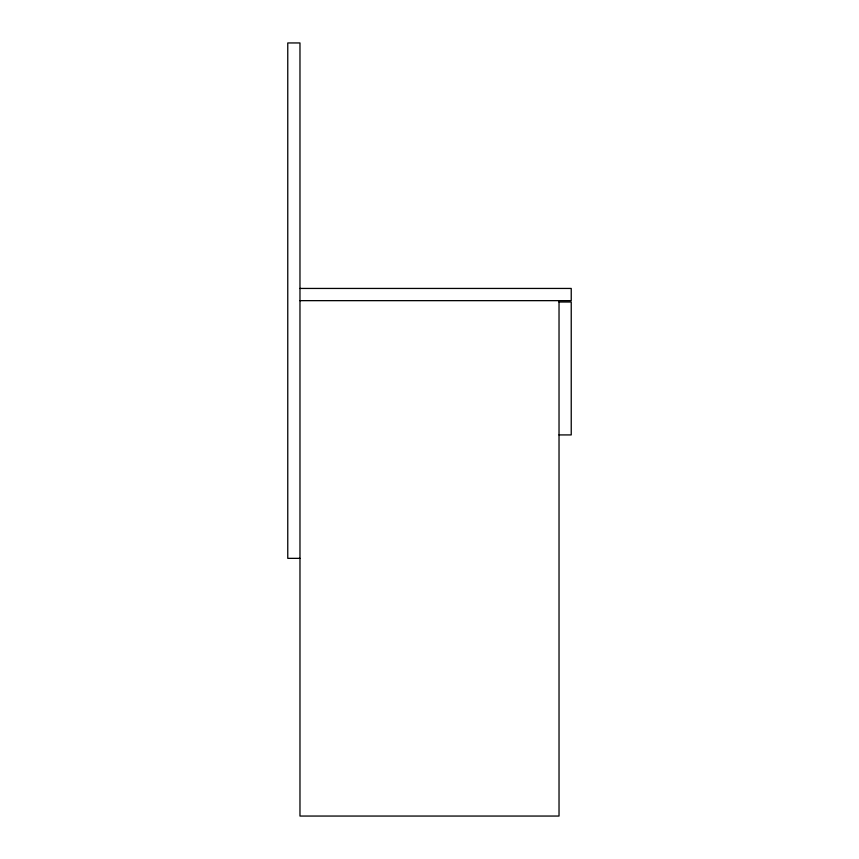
<?xml version="1.0" encoding="UTF-8"?>
<svg xmlns="http://www.w3.org/2000/svg" width="859" height="859" viewBox="0 0 859 859"><rect width="100%" height="100%" fill="white"/><g stroke="black" fill="none" stroke-linecap="round" stroke-linejoin="round"><path stroke-width="1.29" d="M299.974 288.441L571.235 288.441L571.235 300.65L299.974 300.65M559.026 302.003L571.235 302.003L571.235 434.922L559.026 434.922M299.974 558.35L287.765 558.35L287.765 42.95L299.974 42.95L299.974 816.05L559.026 816.05L559.026 300.65"/></g></svg>
